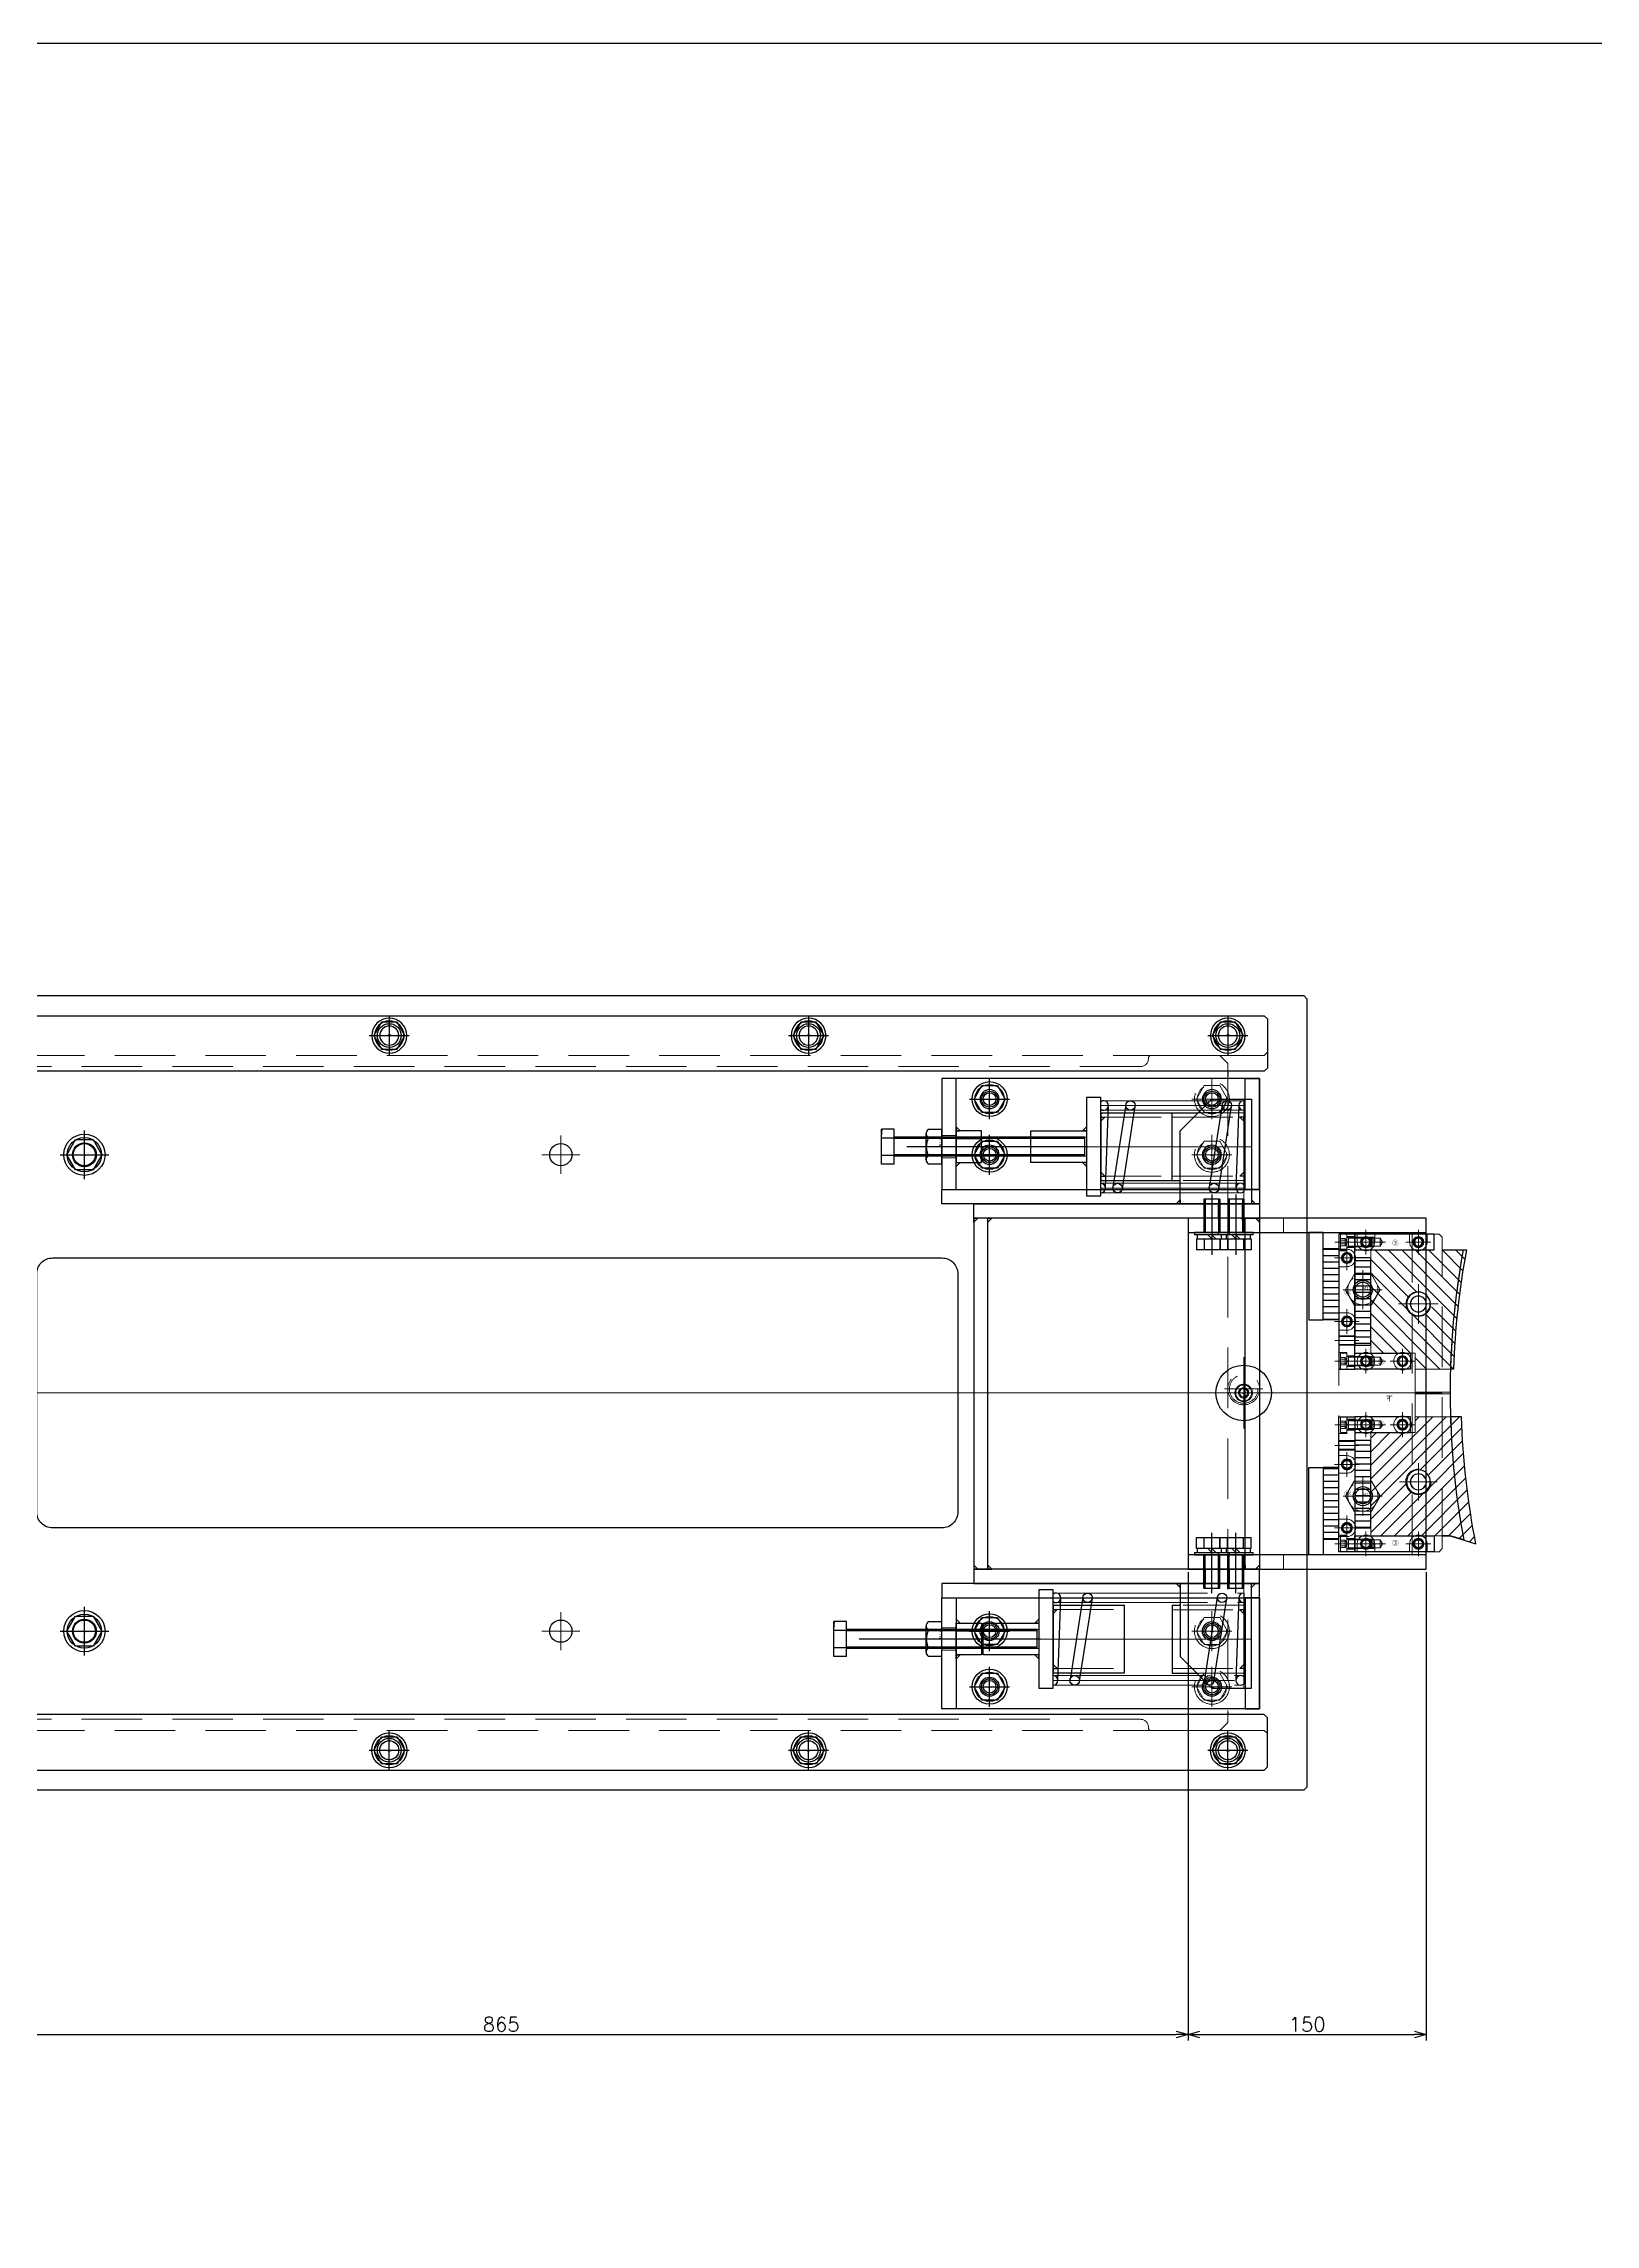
# Model space of a CAD drawing. Header units: millimetres. Extents: x -16130 to 36813, y -8099 to 27484.
# Drawn here: x 14260 to 15238, y 21663 to 23036 of the extents above; entities that cross this region are included whole.
import ezdxf

# ---------------------------------------------------------------- set-up
doc = ezdxf.new("R2010")
doc.units = ezdxf.units.MM
doc.header["$LTSCALE"] = 6
doc.header["$PDMODE"] = 99
doc.header["$PDSIZE"] = 1
for name, pattern in [('CENTER2', [28.575, 19.05, -3.175, 3.175, -3.175]), ('HIDDEN', [9.525, 6.35, -3.175]), ('PHANTOM2', [31.75, 15.875, -3.175, 3.175, -3.175, 3.175, -3.175])]:
    doc.linetypes.add(name, pattern=pattern)
for name, color, linetype, lineweight in [('04_HIDDEN', 2, 'HIDDEN', 13), ('05_CENTER', 4, 'CENTER2', 13), ('06_PHANTOM', 2, 'PHANTOM2', 13), ('08_DIM', 3, 'Continuous', 13)]:
    doc.layers.add(name, color=color, linetype=linetype, lineweight=lineweight)
doc.layers.add('10_DRAFT', color=8, linetype='Continuous', lineweight=0, plot=False)
doc.styles.add('KANJI0', font='txt.shx', dxfattribs={"width": 0.9, "height": 30, "bigfont": 'bigfont'})
doc.styles.add('KSS_TXT', font='txt.shx', dxfattribs={"bigfont": 'extfont2.shx'})
doc.styles.add('KSS_TXT_L', font='txt.shx', dxfattribs={"height": 3, "bigfont": 'extfont2.shx'})
doc.dimstyles.new('KSS_DIM', dxfattribs={"dimtxt": 3, "dimasz": 2.5, "dimexe": 1.25, "dimexo": 0.625, "dimtad": 1, "dimdsep": 46, "dimtxsty": 'KSS_TXT', "dimblk": 'OPEN30', "dimcen": 0, "dimazin": 2, "dimtfac": 0.75, "dimtmove": 0, "dimatfit": 3, "dimldrblk": 'OPEN30', "dimfxl": 1, "dimtolj": 1, "dimarcsym": 0})

# ---------------------------------------------------------------- blocks, each defined once
blk = doc.blocks.new('A$C603D4B0F_1_1')
at = {"color": 0}
for p, q in [((-176.4, -55), (-176.4, -39.7)), ((176.4, -55), (176.4, -39.7)), ((-133.7, -55), (-133.7, -50)), ((133.7, -55), (133.7, -50)), ((-133.7, -55), (-176.4, -55)), ((133.7, -55), (176.4, -55))]:
    blk.add_line(p, q, dxfattribs=at)
for points in [[(-119, -80), (-119, 0), (-110, 0), (-110, -80)], [(120, -85), (120, 0), (111, 0), (111, -85)], [(-110, -80), (-110, -180), (-119, -180), (-119, -80)], [(111, -85), (111, -180), (120, -180), (120, -85)]]:
    blk.add_lwpolyline(points, dxfattribs=at)
for points in [[(-110, 0), (111, 0), (111, -9), (-110, -9)], [(-119, -5), (-119, -50), (-165, -50), (-185, -30), (-185, -5)], [(120, -5), (120, -50), (166, -50), (186, -30), (186, -5)], [(-110, -180), (111, -180), (111, -171), (-110, -171)]]:
    blk.add_lwpolyline(points, close=True, dxfattribs=at)
at = {"color": 3}
for points in [[(-110, 0), (-110, -2.5), (-110, -2.5), (-107.5, 0)], [(111, 0), (111, -2.5), (111, -2.5), (108.5, 0)], [(-173.6, -10), (-173.6, -12.5), (-173.6, -12.5), (-171.1, -10)], [(-136.5, -10), (-136.5, -12.5), (-136.5, -12.5), (-139, -10)], [(-119, -5), (-119, -2.5), (-119, -2.5), (-121.5, -5)], [(-110, -9), (-110, -11.5), (-110, -11.5), (-107.5, -9)], [(111, -9), (111, -11.5), (111, -11.5), (108.5, -9)], [(120, -5), (120, -2.5), (120, -2.5), (122.5, -5)], [(136.5, -10), (136.5, -12.5), (136.5, -12.5), (139, -10)], [(173.6, -10), (173.6, -12.5), (173.6, -12.5), (171.1, -10)], [(-119, -50), (-119, -52.5), (-119, -52.5), (-121.5, -50)], [(120, -50), (120, -52.5), (120, -52.5), (122.5, -50)], [(-110, -171), (-110, -168.5), (-110, -168.5), (-107.5, -171)], [(-110, -180), (-110, -177.5), (-110, -177.5), (-107.5, -180)], [(111, -171), (111, -168.5), (111, -168.5), (108.5, -171)], [(111, -180), (111, -177.5), (111, -177.5), (108.5, -180)]]:
    blk.add_lwpolyline(points, close=True, dxfattribs=at)
at = {"layer": '04_HIDDEN'}
for p, q in [((-119, -10), (-185, -10)), ((-176.4, -39.7), (-176.4, -10)), ((-173.6, -55), (-173.6, -10)), ((-136.5, -55), (-136.5, -10)), ((-133.7, -10), (-133.7, -50)), ((-119, -10), (-110, -10)), ((-119, -11), (-110, -11)), ((120, -10), (111, -10)), ((120, -11), (111, -11)), ((120, -10), (186, -10)), ((133.7, -10), (133.7, -50)), ((136.5, -55), (136.5, -10)), ((173.6, -55), (173.6, -10)), ((176.4, -39.7), (176.4, -10)), ((-119, -19), (-110, -19)), ((-119, -20), (-110, -20)), ((-119, -25), (-110, -25)), ((-119, -26), (-110, -26)), ((120, -19), (111, -19)), ((120, -20), (111, -20)), ((120, -25), (111, -25)), ((120, -26), (111, -26)), ((-119, -34), (-110, -34)), ((-119, -35), (-110, -35)), ((120, -34), (111, -34)), ((120, -35), (111, -35))]:
    blk.add_line(p, q, dxfattribs=at)
at = {"layer": '05_CENTER'}
for p, q in [((0, -188.1), (0, 7.1)), ((-155, -60), (-155, -5)), ((155, -60), (155, -5)), ((-105, -15), (-124, -15)), ((106, -15), (125, -15)), ((-105, -30), (-124, -30)), ((106, -30), (125, -30))]:
    blk.add_line(p, q, dxfattribs=at)
blk = doc.blocks.new('M12Tz_1_1_1')
at = {"color": 0}
for radius in [6, 4.75]:
    blk.add_circle((0, 0), radius, dxfattribs=at)
at = {"layer": '05_CENTER'}
for p, q in [((10.3, 0), (-10.3, 0)), ((0, -10.3), (0, 10.3))]:
    blk.add_line(p, q, dxfattribs=at)
blk = doc.blocks.new('A$C03086C02_1_1')
at = {"color": 0}
for p, q in [((-15, 212), (-15, 9)), ((135, 9), (135, 212))]:
    blk.add_line(p, q, dxfattribs=at)
for points in [[(135, 212), (135, 221), (-15, 221), (-15, 212)], [(70, 157), (70, 212), (61, 212), (61, 157)], [(70, 64), (70, 9), (61, 9), (61, 64)], [(135, 0), (135, 9), (-15, 9), (-15, 0)]]:
    blk.add_lwpolyline(points, close=True, dxfattribs=at)
at = {"layer": '04_HIDDEN'}
for p, q in [((45, 221), (45, 212)), ((126, 9), (126, 212)), ((45, 9), (45, 0))]:
    blk.add_line(p, q, dxfattribs=at)
at = {"layer": '05_CENTER'}
for p, q in [((0, 207), (0, 226)), ((10, 207), (10, 226)), ((15, 207), (15, 226)), ((142.1, 111), (-20, 111)), ((0, 15), (0, -4)), ((10, 15), (10, -4)), ((15, 15), (15, -4))]:
    blk.add_line(p, q, dxfattribs=at)
for p in [(95, 176), (95, 46)]:
    blk.add_blockref('M12Tz_1_1_1', p)
blk = doc.blocks.new('A$C7AFA21F4_1_1_1_1')
at = {"color": 0, "linetype": 'CENTER2'}
blk.add_line((0, -24), (0, 14), dxfattribs=at)
at = {"color": 0}
for p, q in [((-11, 1.5), (11, 1.5)), ((-11, 1.5), (-11, 0)), ((-11, 0), (11, 0)), ((-9.8, 11), (9.8, 11)), ((-9.8, 4), (-9.8, 11)), ((9.8, 4), (-9.8, 4)), ((-9.2, 4), (-9.2, 1.5)), ((-4.9, 4), (-4.9, 11)), ((0, 1.5), (-2.5, 4)), ((0, 4), (2.5, 1.5)), ((4.9, 4), (4.9, 11)), ((9.2, 1.5), (9.2, 4)), ((9.8, 4), (9.8, 11)), ((11, 0), (11, 1.5))]:
    blk.add_line(p, q, dxfattribs=at)
at = {"color": 0, "linetype": 'HIDDEN'}
for p, q in [((-5, -21), (-5, 0)), ((-4.2, -21), (-4.2, 0)), ((4.2, -21), (4.2, 0)), ((5, -21), (5, 0)), ((-5, -21), (5, -21))]:
    blk.add_line(p, q, dxfattribs=at)
at = {"layer": '10_DRAFT', "style": 'KSS_TXT_L'}
blk.add_text('BT-M10x25L,SW,PW', height=0.3, dxfattribs=at).set_placement((5.1, 10.7))
blk = doc.blocks.new('M12Nua_2_1')
at = {"color": 0, "linetype": 'CENTER2'}
for p, q in [((12.3, 0), (-12.3, 0)), ((0, -12.3), (0, 12.3))]:
    blk.add_line(p, q, dxfattribs=at)
at = {"color": 0}
for p, q in [((-5.5, 9.5), (-10.9, 0)), ((-10.9, 0), (-5.5, -9.5)), ((5.5, 9.5), (-5.5, 9.5)), ((11, 0), (5.5, 9.5)), ((5.5, -9.5), (11, 0)), ((-5.5, -9.5), (5.5, -9.5))]:
    blk.add_line(p, q, dxfattribs=at)
for radius in [9.48, 6, 4.75]:
    blk.add_circle((0, 0), radius, dxfattribs=at)
at = {"layer": '10_DRAFT', "style": 'KANJI0', "width": 0.82}
blk.add_text('Ｍ１２', height=1.5, dxfattribs=at).set_placement((0.3, 0.1))
blk = doc.blocks.new('A$C3AD256EE_1_1')
at = {"color": 0}
for p, q in [((45, 21.4), (45, -21.3)), ((45, 21.4), (90, 21.4)), ((90, -21.3), (90, 21.4)), ((45, -21.3), (90, -21.3))]:
    blk.add_line(p, q, dxfattribs=at)
for points in [[(36, -31), (45, -31), (45, 31), (36, 31)], [(36, 10), (36, -10), (1, -10), (1, 10)]]:
    blk.add_lwpolyline(points, close=True, dxfattribs=at)
at = {"color": 3}
for points in [[(45, 18.6), (47.5, 18.6), (47.5, 18.6), (45, 16.1)], [(36, 10), (33.5, 10), (33.5, 10), (36, 12.5)], [(36, -10), (33.5, -10), (33.5, -10), (36, -12.5)], [(45, -18.5), (47.5, -18.5), (47.5, -18.5), (45, -16)]]:
    blk.add_lwpolyline(points, close=True, dxfattribs=at)
at = {"layer": '04_HIDDEN'}
for p, q in [((45, 18.6), (90, 18.6)), ((36, 6), (1, 6)), ((36, -6), (1, -6)), ((45, -18.5), (90, -18.5))]:
    blk.add_line(p, q, dxfattribs=at)
at = {"layer": '05_CENTER'}
blk.add_line((-2.9, 0), (95, 0), dxfattribs=at)
blk = doc.blocks.new('A$C6BE71405_1_1')
at = {"color": 0}
for p, q in [((-11, 8), (11, 8)), ((-11, 0), (-11, 8)), ((-11, 0), (11, 0)), ((-6, -120), (-6, 0)), ((-5.5, 0), (-5.5, 8)), ((-5.1, -120), (-5.1, 0)), ((5.1, -120), (5.1, 0)), ((5.5, 0), (5.5, 8)), ((6, -120), (6, 0)), ((11, 0), (11, 8))]:
    blk.add_line(p, q, dxfattribs=at)
at = {"color": 0, "linetype": 'CENTER2'}
blk.add_line((0, -122.1), (0, 10.1), dxfattribs=at)
at = {"color": 0, "linetype": 'HIDDEN'}
blk.add_line((-6, -120), (6, -120), dxfattribs=at)
at = {"layer": '10_DRAFT', "style": 'KSS_TXT_L'}
blk.add_text('BT-M12x120L', height=0.3, dxfattribs=at).set_placement((7.9, 7.7))
blk = doc.blocks.new('M12Nu_2_1')
at = {"color": 0}
for p, q in [((-10.9, 0), (-10.9, 8.5)), ((-10.9, 0), (11, 0)), ((-8.2, 10), (8.2, 10)), ((-5.5, 0), (-5.5, 8.5)), ((5.5, 0), (5.5, 8.5)), ((11, 8.5), (11, 0))]:
    blk.add_line(p, q, dxfattribs=at)
at = {"color": 0, "linetype": 'CENTER2'}
blk.add_line((0, 0), (0, 10), dxfattribs=at)
at = {"color": 0}
for centre, radius, start, end in [((-8.2, 6.7), 3.29, 33.626, 146.374), ((0, -1), 10.9, 60, 120), ((8.2, 6.7), 3.29, 33.626, 146.374)]:
    blk.add_arc(centre, radius, start, end, dxfattribs=at)
at = {"layer": '10_DRAFT', "style": 'KANJI0', "width": 0.82}
blk.add_text('Ｍ１２', height=1.5, dxfattribs=at).set_placement((0.3, 0.1))
blk = doc.blocks.new('A$C36720CFF_1_1')
at = {"color": 0}
for points in [[(-30, 57), (170, 57), (170, 66), (-30, 66)], [(-21, -13), (-30, -13), (-30, 57), (-21, 57)], [(-30, 57), (170, 57), (170, -13), (-30, -13)], [(161, -13), (170, -13), (170, 57), (161, 57)], [(-5, 40), (-5, 20), (-21, 20), (-21, 40)]]:
    blk.add_lwpolyline(points, close=True, dxfattribs=at)
at = {"color": 3}
for points in [[(-21, 40), (-18.5, 40), (-18.5, 40), (-21, 42.5)], [(-21, 20), (-18.5, 20), (-18.5, 20), (-21, 17.5)]]:
    blk.add_lwpolyline(points, close=True, dxfattribs=at)
at = {"color": 0}
for centre in [(0, 35), (140, 35), (0, 0), (140, 0)]:
    blk.add_circle(centre, 6, dxfattribs=at)
at = {"layer": '04_HIDDEN'}
for p, q in [((-30, 37), (-21, 37)), ((-21, 36), (-5, 36)), ((-21, 35), (-5, 35)), ((-30, 23), (-21, 23)), ((-21, 25), (-5, 25)), ((-21, 24), (-5, 24))]:
    blk.add_line(p, q, dxfattribs=at)
at = {"layer": '05_CENTER'}
for p, q in [((0, 25.7), (0, 44.3)), ((140, 25.7), (140, 44.3)), ((-34.3, 30), (0, 30)), ((9.3, 35), (-9.3, 35)), ((149.3, 35), (130.7, 35)), ((9.3, 0), (-9.3, 0)), ((0, -9.3), (0, 9.3)), ((149.3, 0), (130.7, 0)), ((140, -9.3), (140, 9.3))]:
    blk.add_line(p, q, dxfattribs=at)
blk = doc.blocks.new('A$C6074429C_1_1')
at = {"color": 0}
for points in [[(-30, 57), (170, 57), (170, 66), (-30, 66)], [(-21, -13), (-30, -13), (-30, 57), (-21, 57)], [(-30, 57), (170, 57), (170, -13), (-30, -13)], [(161, -13), (170, -13), (170, 57), (161, 57)], [(-5, 41), (-5, 21), (-21, 21), (-21, 41)]]:
    blk.add_lwpolyline(points, close=True, dxfattribs=at)
at = {"color": 3}
for points in [[(-21, 41), (-18.5, 41), (-18.5, 41), (-21, 43.5)], [(-21, 21), (-18.5, 21), (-18.5, 21), (-21, 18.5)]]:
    blk.add_lwpolyline(points, close=True, dxfattribs=at)
at = {"color": 0}
for centre in [(0, 36), (140, 36), (0, 1), (140, 1)]:
    blk.add_circle(centre, 6, dxfattribs=at)
at = {"layer": '04_HIDDEN'}
for p, q in [((-30, 38), (-21, 38)), ((-21, 37), (-5, 37)), ((-21, 36), (-5, 36)), ((-30, 24), (-21, 24)), ((-21, 26), (-5, 26)), ((-21, 25), (-5, 25))]:
    blk.add_line(p, q, dxfattribs=at)
at = {"layer": '05_CENTER'}
for p, q in [((0, 26.7), (0, 45.3)), ((140, 26.7), (140, 45.3)), ((-34.3, 31), (0, 31)), ((9.3, 36), (-9.3, 36)), ((149.3, 36), (130.7, 36)), ((9.3, 1), (-9.3, 1)), ((0, -8.3), (0, 10.3)), ((149.3, 1), (130.7, 1)), ((140, -8.3), (140, 10.3))]:
    blk.add_line(p, q, dxfattribs=at)
blk = doc.blocks.new('A$C491655AE_1_1_1_1')
at = {"color": 0, "linetype": 'CENTER2'}
for p, q in [((-12.6, 0), (12.6, 0)), ((0, -12.6), (0, 12.6))]:
    blk.add_line(p, q, dxfattribs=at)
at = {"color": 0}
for p, q in [((-9.8, 0), (-4.9, 8.5)), ((-4.9, -8.5), (-9.8, 0)), ((-4.9, 8.5), (4.9, 8.5)), ((4.9, 8.5), (9.8, 0)), ((9.8, 0), (4.9, -8.5)), ((4.9, -8.5), (-4.9, -8.5))]:
    blk.add_line(p, q, dxfattribs=at)
for radius in [11, 9.25]:
    blk.add_circle((0, 0), radius, dxfattribs=at)
at = {"layer": '10_DRAFT', "style": 'KSS_TXT_L'}
blk.add_text('BT-M10', height=0.3, dxfattribs=at).set_placement((-0.7, -0.5))
blk = doc.blocks.new('A$C00BE3D68_1_1')
h = blk.add_hatch()
h.set_pattern_fill('_USER', color=3, scale=4, angle=90, pattern_type=0)
h.set_pattern_definition([(90, (-21635.0555, -19974.697), (-4, 2e-16), [])])
h.paths.add_polyline_path([(0, 10), (0, 0), (45, 0), (45, 10)])
at = {"color": 3}
blk.add_lwpolyline([(0, 0), (45, 0), (45, 10), (0, 10)], close=True, dxfattribs=at)
blk = doc.blocks.new('A$C12531FC4_1_1')
at = {"color": 0}
for p, q in [((-120, -29), (-120, 28.3)), ((0, 29), (0, -28.3)), ((-117, -26.1), (-115.1, 25.9)), ((-101.3, 26.5), (-109.3, -25.5)), ((-103.4, -26.5), (-95.3, 25.5)), ((-16.6, 26.5), (-24.7, -25.5)), ((-18.7, -26.5), (-10.7, 25.5)), ((-3, 26.1), (-4.9, -25.9))]:
    blk.add_line(p, q, dxfattribs=at)
for centre in [(-98.3, 26), (-13.6, 26), (-106.4, -26), (-21.7, -26)]:
    blk.add_circle(centre, 3, dxfattribs=at)
for centre, start, end in [((-118.1, 26), 231.3435, 128.6567), ((0, 26), 90, 270), ((-120, -26), 270, 90), ((-1.9, -26), 51.3435, 308.6567)]:
    blk.add_arc(centre, 3, start, end, dxfattribs=at)
at = {"layer": '05_CENTER', "color": 0}
for p, q in [((-120, 26), (0, 26)), ((-120, -26), (0, -26))]:
    blk.add_line(p, q, dxfattribs=at)
at = {"layer": '06_PHANTOM', "color": 0}
for p, q in [((-118.1, 29), (0, 29)), ((-118.1, 23), (0, 23)), ((-120, -23), (-1.9, -23)), ((-120, -29), (-1.9, -29))]:
    blk.add_line(p, q, dxfattribs=at)
at = {"layer": '10_DRAFT'}
blk.add_line((-120, 0), (0, 0), dxfattribs=at)
blk = doc.blocks.new('A$C006958E3_1_1')
at = {"color": 0}
for p, q in [((-90, -29), (-90, 28.3)), ((0, 29), (0, -28.3)), ((-87, -26.1), (-85.1, 25.9)), ((-74.3, 26.5), (-82.3, -25.5)), ((-76.4, -26.5), (-68.3, 25.5)), ((-13.6, 26.5), (-21.7, -25.5)), ((-15.7, -26.5), (-7.7, 25.5)), ((-3, 26.1), (-4.9, -25.9))]:
    blk.add_line(p, q, dxfattribs=at)
for centre in [(-71.3, 26), (-10.6, 26), (-79.4, -26), (-18.7, -26)]:
    blk.add_circle(centre, 3, dxfattribs=at)
for centre, start, end in [((-88.1, 26), 231.3435, 128.6567), ((0, 26), 90, 270), ((-90, -26), 270, 90), ((-1.9, -26), 51.3435, 308.6567)]:
    blk.add_arc(centre, 3, start, end, dxfattribs=at)
at = {"layer": '05_CENTER', "color": 0}
for p, q in [((-90, 26), (0, 26)), ((-90, -26), (0, -26))]:
    blk.add_line(p, q, dxfattribs=at)
at = {"layer": '06_PHANTOM', "color": 0}
for p, q in [((-88.1, 29), (0, 29)), ((-88.1, 23), (0, 23)), ((-90, -23), (-1.9, -23)), ((-90, -29), (-1.9, -29))]:
    blk.add_line(p, q, dxfattribs=at)
at = {"layer": '10_DRAFT'}
blk.add_line((-90, 0), (0, 0), dxfattribs=at)
blk = doc.blocks.new('A$C242D6062_1_1')
at = {"xscale": -1}
for name, p, rotation in [('A$C36720CFF_1_1', (-125, 185), 180), ('A$C00BE3D68_1_1', (85, 46), 270)]:
    blk.add_blockref(name, p, dxfattribs=dict(at, rotation=rotation))
for name, p in [('A$C491655AE_1_1_1_1', (-125, 185)), ('A$C3AD256EE_1_1', (-100, 155)), ('A$C491655AE_1_1_1_1', (-125, 150)), ('A$C03086C02_1_1', (15, -111)), ('A$C7AFA21F4_1_1_1_1', (15, -102)), ('A$C7AFA21F4_1_1_1_1', (30, -102)), ('A$C6074429C_1_1', (-125, -186)), ('A$C3AD256EE_1_1', (-130, -155)), ('A$C491655AE_1_1_1_1', (-125, -150)), ('A$C491655AE_1_1_1_1', (-125, -185))]:
    blk.add_blockref(name, p)
for name, p, rotation in [('A$C603D4B0F_1_1', (45, 0), 270), ('A$C6BE71405_1_1', (-185, 155), 90), ('M12Nu_2_1', (-155, 155), 90), ('A$C7AFA21F4_1_1_1_1', (15, 101), 180), ('A$C7AFA21F4_1_1_1_1', (30, 101), 180), ('A$C00BE3D68_1_1', (85, -47), 270), ('A$C6BE71405_1_1', (-215, -155), 90), ('M12Nu_2_1', (-155, -155), 90)]:
    blk.add_blockref(name, p, dxfattribs=dict(rotation=rotation))
at = {"color": 4}
for name, p in [('A$C006958E3_1_1', (35, 155)), ('A$C12531FC4_1_1', (35, -155))]:
    blk.add_blockref(name, p, dxfattribs=at)
at = {"layer": '04_HIDDEN'}
for name, p in [('A$C491655AE_1_1_1_1', (15, 185)), ('A$C491655AE_1_1_1_1', (15, 150)), ('M12Nua_2_1', (110, 65)), ('M12Nua_2_1', (110, -65)), ('A$C491655AE_1_1_1_1', (15, -150)), ('A$C491655AE_1_1_1_1', (15, -185))]:
    blk.add_blockref(name, p, dxfattribs=at)
blk = doc.blocks.new('M10Tz_1_1_1')
at = {"color": 0}
for radius in [5, 4]:
    blk.add_circle((0, 0), radius, dxfattribs=at)
at = {"layer": '05_CENTER'}
for p, q in [((8.3, 0), (-8.3, 0)), ((0, -8.3), (0, 8.3))]:
    blk.add_line(p, q, dxfattribs=at)
blk = doc.blocks.new('A$C275A7328_1_1_1')
at = {"color": 0}
for points in [[(-9, 357.5), (-9, 354.5)], [(-9, -46), (-9, -47.5)]]:
    blk.add_lwpolyline(points, dxfattribs=at)
blk.add_lwpolyline([(-749, 240), (-189, 240, -0.414214), (-179, 230), (-179, 80, -0.414214), (-189, 70), (-749, 70, -0.414214), (-759, 80), (-759, 230, -0.414214)], format="xyb", close=True, dxfattribs=at)
for centre in [(-729, 305), (-429, 305), (-729, 5), (-429, 5)]:
    blk.add_circle(centre, 7, dxfattribs=at)
at = {"layer": '04_HIDDEN', "color": 0}
for p, q in [((-64, 360.5), (-974, 360.5)), ((-58, 367.5), (-59, 366.5)), ((-59, 366.5), (-59, 365.5)), ((-14, 367.5), (-9, 362.5)), ((-9, 362.5), (-9, 357.5)), ((-64, -50.5), (-974, -50.5)), ((-9, -52.5), (-14, -57.5)), ((-9, -47.5), (-9, -52.5)), ((-59, -56.5), (-59, -55.5)), ((-58, -57.5), (-59, -56.5))]:
    blk.add_line(p, q, dxfattribs=at)
at = {"layer": '04_HIDDEN'}
blk.add_lwpolyline([(-9, 355), (-9, -46)], dxfattribs=at)
at = {"layer": '04_HIDDEN', "color": 0}
for centre, start, end in [((-64, 365.5), 270, 0), ((-64, -55.5), 0, 90)]:
    blk.add_arc(centre, 5, start, end, dxfattribs=at)
at = {"layer": '05_CENTER'}
for p, q in [((-729, 293), (-729, 317)), ((-429, 293), (-429, 317)), ((-717, 305), (-741, 305)), ((-417, 305), (-441, 305)), ((-1044.7, 155), (5.7, 155)), ((-729, 17), (-729, -7)), ((-429, 17), (-429, -7)), ((-717, 5), (-741, 5)), ((-417, 5), (-441, 5))]:
    blk.add_line(p, q, dxfattribs=at)
at = {"layer": '10_DRAFT'}
for p, q in [((-58, 367.5), (-14, 367.5)), ((-58, -57.5), (-14, -57.5))]:
    blk.add_line(p, q, dxfattribs=at)
for p in [(-159, 340), (-19, 340), (-159, 305), (-19, 305), (-159, 5), (-19, 5), (-159, -30), (-19, -30)]:
    blk.add_blockref('M10Tz_1_1_1', p)
blk = doc.blocks.new('A$C285C78E6_1_1_1_1')
at = {"color": 0, "linetype": 'CENTER2'}
for p, q in [((0, -15.3), (0, 15.3)), ((-15.3, 0), (15.3, 0))]:
    blk.add_line(p, q, dxfattribs=at)
at = {"color": 0}
for p, q in [((-11, 0), (-5.5, 9.5)), ((-5.5, -9.5), (-11, 0)), ((-5.5, 9.5), (5.5, 9.5)), ((5.5, 9.5), (11, 0)), ((11, 0), (5.5, -9.5)), ((5.5, -9.5), (-5.5, -9.5))]:
    blk.add_line(p, q, dxfattribs=at)
for radius in [13, 10.8]:
    blk.add_circle((0, 0), radius, dxfattribs=at)
at = {"layer": '10_DRAFT', "style": 'KSS_TXT_L'}
blk.add_text('BT-M12', height=0.3, dxfattribs=at).set_placement((-0.7, -0.5))
blk = doc.blocks.new('_Open30')
at = {"color": 0, "linetype": 'ByBlock', "lineweight": -2}
for p, q in [((-1, 0.27), (0, 0)), ((0, 0), (-1, -0.27)), ((0, 0), (-1, 0))]:
    blk.add_line(p, q, dxfattribs=at)
blk = doc.blocks.new('*D2077')
at = {"layer": '08_DIM', "color": 0, "lineweight": -2, "transparency": 16777216}
for p, q in [((14981.1, 22073.8), (14981.1, 21779)), ((15131.1, 22073.8), (15131.1, 21779)), ((14988.6, 21782.7), (15123.6, 21782.7))]:
    blk.add_line(p, q, dxfattribs=at)
at = {"layer": 'Defpoints', "color": 0, "transparency": 16777216}
for p in [(14981.1, 22075.7), (15131.1, 22075.7), (15131.1, 21782.7)]:
    blk.add_point(p, dxfattribs=at)
at = {"layer": '08_DIM', "color": 0, "lineweight": -2, "transparency": 16777216, "xscale": 7.5, "yscale": 7.5, "zscale": 7.5, "rotation": 180}
blk.add_blockref('_Open30', (14981.1, 21782.7), dxfattribs=at)
at = {"layer": '08_DIM', "color": 0, "lineweight": -2, "transparency": 16777216, "xscale": 7.5, "yscale": 7.5, "zscale": 7.5}
blk.add_blockref('_Open30', (15131.1, 21782.7), dxfattribs=at)
at = {"layer": '08_DIM', "color": 0, "transparency": 16777216, "insert": (15056.1, 21789.1), "char_height": 9, "attachment_point": 5, "style": 'KSS_TXT'}
blk.add_mtext('\\A1;150', dxfattribs=at)
blk = doc.blocks.new('*D2153')
at = {"layer": '08_DIM', "color": 0, "lineweight": -2, "transparency": 16777216}
for p, q in [((14981.1, 22073.8), (14981.1, 21779)), ((14116.1, 22050.8), (14116.1, 21779)), ((14123.6, 21782.7), (14973.6, 21782.7))]:
    blk.add_line(p, q, dxfattribs=at)
at = {"layer": 'Defpoints', "color": 0, "transparency": 16777216}
for p in [(14981.1, 22075.7), (14116.1, 22052.7), (14981.1, 21782.7)]:
    blk.add_point(p, dxfattribs=at)
at = {"layer": '08_DIM', "color": 0, "lineweight": -2, "transparency": 16777216, "xscale": 7.5, "yscale": 7.5, "zscale": 7.5, "rotation": 180}
blk.add_blockref('_Open30', (14116.1, 21782.7), dxfattribs=at)
at = {"layer": '08_DIM', "color": 0, "lineweight": -2, "transparency": 16777216, "xscale": 7.5, "yscale": 7.5, "zscale": 7.5}
blk.add_blockref('_Open30', (14981.1, 21782.7), dxfattribs=at)
at = {"layer": '08_DIM', "color": 0, "transparency": 16777216, "insert": (14548.6, 21789.1), "char_height": 9, "attachment_point": 5, "style": 'KSS_TXT'}
blk.add_mtext('\\A1;865', dxfattribs=at)
blk = doc.blocks.new('A$C13BE1A45_1_1')
at = {"color": 0}
blk.add_lwpolyline([(42, -25), (1498, -25), (1500, -23), (1500, 473), (1498, 475), (42, 475), (40, 473), (40, -23)], close=True, dxfattribs=at)
for centre, radius in [((922, 450), 7.5), ((1186, 450), 7.5), ((1450, 450), 7.5), ((730, 375), 7.5), ((1460, 225), 17.5), ((730, 75), 7.5), ((922, 0), 7.5), ((1186, 0), 7.5), ((1450, 0), 7.5)]:
    blk.add_circle(centre, radius, dxfattribs=at)
at = {"layer": '05_CENTER'}
for p, q in [((922, 438), (922, 462)), ((1186, 438), (1186, 462)), ((1450, 438), (1450, 462)), ((934, 450), (910, 450)), ((1198, 450), (1174, 450)), ((1462, 450), (1438, 450)), ((730, 363), (730, 387)), ((742, 375), (718, 375)), ((1460, 202.5), (1460, 247.5)), ((1437.5, 225), (1482.5, 225)), ((730, 87), (730, 63)), ((742, 75), (718, 75)), ((922, 12), (922, -12)), ((1186, 12), (1186, -12)), ((1450, 12), (1450, -12)), ((934, 0), (910, 0)), ((1198, 0), (1174, 0)), ((1462, 0), (1438, 0))]:
    blk.add_line(p, q, dxfattribs=at)
at = {"layer": '10_DRAFT'}
blk.add_line((40, 225), (1500, 225), dxfattribs=at)
blk = doc.blocks.new('A$C7EFF71DC_1_1_1')
at = {"color": 0}
blk.add_lwpolyline([(-23, -12.5), (1343, -12.5), (1345, -10.5), (1345, 10.5), (1343, 12.5), (-23, 12.5), (-25, 10.5), (-25, -10.5)], close=True, dxfattribs=at)
for centre in [(0, 0), (264, 0), (528, 0), (792, 0), (1056, 0), (1320, 0)]:
    blk.add_circle(centre, 6, dxfattribs=at)
at = {"layer": '05_CENTER'}
for p, q in [((9.3, 0), (-9.3, 0)), ((0, -9.3), (0, 9.3)), ((273.3, 0), (254.7, 0)), ((264, -9.3), (264, 9.3)), ((537.3, 0), (518.7, 0)), ((528, -9.3), (528, 9.3)), ((801.3, 0), (782.7, 0)), ((792, -9.3), (792, 9.3)), ((1065.3, 0), (1046.7, 0)), ((1056, -9.3), (1056, 9.3)), ((1310.7, 0), (1329.3, 0)), ((1320, -9.3), (1320, 9.3))]:
    blk.add_line(p, q, dxfattribs=at)
blk = doc.blocks.new('A$C55004500_1_1')
at = {"color": 0}
blk.add_lwpolyline([(-23, -12.5), (1343, -12.5), (1345, -10.5), (1345, 20.5), (1343, 22.5), (-23, 22.5), (-25, 20.5), (-25, -10.5)], close=True, dxfattribs=at)
for centre in [(0, 0), (264, 0), (528, 0), (792, 0), (1056, 0), (1320, 0)]:
    blk.add_circle(centre, 6, dxfattribs=at)
at = {"layer": '05_CENTER'}
for p, q in [((9.3, 0), (-9.3, 0)), ((0, -9.3), (0, 9.3)), ((273.3, 0), (254.7, 0)), ((264, -9.3), (264, 9.3)), ((537.3, 0), (518.7, 0)), ((528, -9.3), (528, 9.3)), ((801.3, 0), (782.7, 0)), ((792, -9.3), (792, 9.3)), ((1065.3, 0), (1046.7, 0)), ((1056, -9.3), (1056, 9.3)), ((1310.7, 0), (1329.3, 0)), ((1320, -9.3), (1320, 9.3))]:
    blk.add_line(p, q, dxfattribs=at)
blk = doc.blocks.new('JPEA20a_1_1')
at = {"color": 0}
for centre, radius in [((0, 0), 10), ((0, 0), 9), ((0, -2.5), 5.5), ((0, -2.5), 3.25)]:
    blk.add_circle(centre, radius, dxfattribs=at)
at = {"layer": '05_CENTER', "color": 0}
for p, q in [((0, 12), (0, -12)), ((-12, 0), (12, 0)), ((-6, -2.5), (6.3, -2.5))]:
    blk.add_line(p, q, dxfattribs=at)
blk = doc.blocks.new('A$C3DF41CBA_1_1')
at = {"color": 0, "linetype": 'CENTER2'}
for p, q in [((6.3, 0), (-6.3, 0)), ((0, -6.3), (0, 6.3))]:
    blk.add_line(p, q, dxfattribs=at)
at = {"color": 0}
for p, q in [((-2.9, 0), (-1.4, 2.5)), ((-1.4, -2.5), (-2.9, 0)), ((-1.4, 2.5), (1.4, 2.5)), ((1.4, 2.5), (2.9, 0)), ((2.9, 0), (1.4, -2.5)), ((1.4, -2.5), (-1.4, -2.5))]:
    blk.add_line(p, q, dxfattribs=at)
blk.add_circle((0, 0), 5, dxfattribs=at)
at = {"layer": '10_DRAFT', "style": 'KSS_TXT_L'}
blk.add_text('CS-M6', height=0.3, dxfattribs=at).set_placement((-0.7, -0.5))
blk = doc.blocks.new('A$C1FDB05AD_1_1')
at = {"xscale": -1, "rotation": 180}
for name, p in [('A$C55004500_1_1', (-1440, 410)), ('A$C491655AE_1_1_1_1', (-648, 410)), ('A$C491655AE_1_1_1_1', (-384, 410)), ('A$C491655AE_1_1_1_1', (-120, 410))]:
    blk.add_blockref(name, p, dxfattribs=at)
for name, p in [('A$C55004500_1_1', (-1440, -40)), ('A$C491655AE_1_1_1_1', (-648, -40)), ('A$C491655AE_1_1_1_1', (-384, -40)), ('A$C491655AE_1_1_1_1', (-120, -40))]:
    blk.add_blockref(name, p)
at = {"layer": '04_HIDDEN', "xscale": -1, "rotation": 180}
blk.add_blockref('A$C7EFF71DC_1_1_1', (-1440, 410), dxfattribs=at)
at = {"layer": '04_HIDDEN', "color": 4}
blk.add_blockref('JPEA20a_1_1', (-110, 187.5), dxfattribs=at)
at = {"layer": '04_HIDDEN'}
for name, p in [('A$C3DF41CBA_1_1', (-110, 185)), ('A$C7EFF71DC_1_1_1', (-1440, -40))]:
    blk.add_blockref(name, p, dxfattribs=at)
blk = doc.blocks.new('A$C7DF95412_1_1')
at = {"color": 0}
blk.add_lwpolyline([(16, 146), (29.2, 146, 0.092024), (29.6, -36.5), (21, -34), (16, -34)], format="xyb", dxfattribs=at)
at = {"layer": '04_HIDDEN'}
for points in [[(-1, 31), (-1, 81), (-1, 81), (-29, 81), (-29, 146), (16, 146)], [(16, -34), (-29, -34), (-29, 31), (-1, 31)]]:
    blk.add_lwpolyline(points, dxfattribs=at)
for centre, radius in [((1, 112), 7.75), ((1, 0), 8)]:
    blk.add_circle(centre, radius, dxfattribs=at)
at = {"layer": '05_CENTER'}
for p, q in [((1, 99.5), (1, 124.5)), ((13.5, 112), (-11.5, 112)), ((12.8, 0), (-10.8, 0)), ((1, -11.8), (1, 11.8))]:
    blk.add_line(p, q, dxfattribs=at)
blk = doc.blocks.new('A$C37143960_1_1')
h = blk.add_hatch()
h.set_pattern_fill('_USER', color=3, scale=6, angle=45, pattern_type=0)
h.set_pattern_definition([(45, (-8147.3205, -26515.7115), (-4.2426407, 4.2426407), [])])
h.paths.add_polyline_path([(28.2, 41), (21.2, 41), (-1, 41), (-1, 31), (-29, 31), (-29, -34), (-24, -34), (30.6, 5.3, -0.018561)])
h.paths.add_polyline_path([(-7, 0, -1), (9, 0, -1)], flags=16)
h.paths.add_polyline_path([(30.6, 5.3), (-24, -34), (16, -34), (21, -34), (37.2, -39, -0.022725)])
at = {"color": 0}
blk.add_lwpolyline([(16, -34), (21, -34), (37.2, -39, -0.040893), (28.2, 41)], format="xyb", dxfattribs=at)
blk.add_lwpolyline([(28.2, 41), (21.2, 41)], dxfattribs=at)
at = {"layer": '04_HIDDEN'}
blk.add_lwpolyline([(21.2, 41), (-1, 41), (-1, 31), (-29, 31), (-29, -34), (16, -34)], dxfattribs=at)
blk.add_circle((1, 0), 8, dxfattribs=at)
at = {"layer": '05_CENTER'}
for p, q in [((12.8, 0), (-10.8, 0)), ((1, -11.8), (1, 11.8))]:
    blk.add_line(p, q, dxfattribs=at)
blk = doc.blocks.new('A$C10B16660_1_1')
h = blk.add_hatch()
h.set_pattern_fill('_USER', color=3, scale=6, angle=135, pattern_type=0)
h.set_pattern_definition([(135, (-8147.3205, -26627.7115), (-4.2426407, -4.2426407), [])])
h.paths.add_polyline_path([(31.2, 34), (16, 34), (-29, 34), (-29, -26.3), (0, -7.7, -0.375691), (-6.8, 0, -1), (8.8, 0), (11.9, 0), (27.5, 10.8, -0.01166)])
h.paths.add_polyline_path([(27.5, 10.8), (8.4, -2.3, -0.36737), (0, -7.7), (-29, -26.3), (-29, -31), (-1, -31), (-1, -41), (21.2, -41), (23.2, -41, -0.026078)])
at = {"color": 0}
blk.add_lwpolyline([(16, 34), (31.2, 34)], dxfattribs=at)
blk.add_lwpolyline([(31.2, 34, 0.037917), (23.2, -41), (21.2, -41)], format="xyb", dxfattribs=at)
at = {"layer": '04_HIDDEN'}
blk.add_lwpolyline([(21.2, -41), (-1, -41), (-1, -31), (-29, -31), (-29, 34), (16, 34)], dxfattribs=at)
blk.add_circle((1, 0), 7.75, dxfattribs=at)
at = {"layer": '05_CENTER'}
for p, q in [((13.5, 0), (-11.5, 0)), ((1, -12.5), (1, 12.5))]:
    blk.add_line(p, q, dxfattribs=at)
blk = doc.blocks.new('A$C52D442D9_1_1')
for name, p in [('A$C10B16660_1_1', (0, 112)), ('A$C37143960_1_1', (0, 0))]:
    blk.add_blockref(name, p)
blk = doc.blocks.new('A$C26060D46_1_1')
at = {"color": 0}
blk.add_lwpolyline([(-29, -31), (-29, 34), (29.2, 34, 0.045027), (21, -55.5), (-1, -55.5), (-1, -31)], format="xyb", close=True, dxfattribs=at)
blk.add_circle((1, 0), 7.75, dxfattribs=at)
at = {"layer": '05_CENTER'}
for p, q in [((13.5, 0), (-11.5, 0)), ((1, -12.5), (1, 12.5))]:
    blk.add_line(p, q, dxfattribs=at)
blk = doc.blocks.new('A$C34824575_1_1')
at = {"color": 0}
blk.add_lwpolyline([(-1, 55.5), (21, 55.5, 0.046301), (29.6, -36.5), (21, -34), (-29, -34), (-29, 31), (-1, 31)], format="xyb", close=True, dxfattribs=at)
blk.add_circle((1, 0), 8, dxfattribs=at)
at = {"layer": '05_CENTER'}
for p, q in [((12.8, 0), (-10.8, 0)), ((1, -11.8), (1, 11.8))]:
    blk.add_line(p, q, dxfattribs=at)
blk = doc.blocks.new('A$C653B0559_1_1')
for name, p in [('A$C26060D46_1_1', (0, 112)), ('A$C34824575_1_1', (0, 0))]:
    blk.add_blockref(name, p)
blk = doc.blocks.new('A$C246321F0_1_1_1')
h = blk.add_hatch()
h.set_pattern_fill('_USER', color=3, scale=4, pattern_type=0)
h.set_pattern_definition([(0, (19.958, -250.0903), (0, 4), [])])
h.paths.add_polyline_path([(10, -55), (0, -55), (0, 0), (10, 0)])
at = {"color": 3}
blk.add_lwpolyline([(10, 0), (0, 0), (0, -55), (10, -55)], close=True, dxfattribs=at)
blk = doc.blocks.new('A$C63EF3D9D_1_1')
for name, p, rotation in [('A$C52D442D9_1_1', (0, 0), 270), ('A$C7DF95412_1_1', (0, 0), 270), ('A$C246321F0_1_1_1', (-29, 29), 90.00000000000006), ('A$C246321F0_1_1_1', (86, 29), 90.00000000000006)]:
    blk.add_blockref(name, p, dxfattribs=dict(rotation=rotation))
at = {"layer": '04_HIDDEN', "rotation": 270}
blk.add_blockref('A$C653B0559_1_1', (0, 0), dxfattribs=at)
blk = doc.blocks.new('M6Za_1_1_1')
at = {"color": 0}
for radius in [5.5, 3.4]:
    blk.add_circle((0, 0), radius, dxfattribs=at)
at = {"layer": '05_CENTER'}
for p, q in [((7.8, 0), (-7.8, 0)), ((0, -7.8), (0, 7.8))]:
    blk.add_line(p, q, dxfattribs=at)
blk = doc.blocks.new('A$C32AE6695_1_1')
for p, q in [((-50.5, 182), (-50.5, 187)), ((-39.5, 182), (-39.5, 187)), ((-17.5, 182), (-17.5, 187)), ((-6.5, 182), (-6.5, 187)), ((0, 177.5), (5, 177.5)), ((0, 166.5), (5, 166.5)), ((0, 137.5), (5, 137.5)), ((0, 126.5), (5, 126.5)), ((0, 47.5), (5, 47.5)), ((0, 36.5), (5, 36.5)), ((0, 7.5), (5, 7.5)), ((-50.5, -8), (-50.5, -13)), ((-39.5, -8), (-39.5, -13)), ((-17.5, -8), (-17.5, -13)), ((-6.5, -8), (-6.5, -13)), ((0, -3.5), (5, -3.5))]:
    blk.add_line(p, q)
at = {"color": 0}
blk.add_lwpolyline([(5, -13), (-58, -13), (-60, -11), (-60, 185), (-58, 187), (5, 187)], close=True, dxfattribs=at)
for centre, radius in [((-45, 182), 3.4), ((-12, 182), 3.4), ((0, 172), 3.4), ((-45, 143), 5.1), ((0, 132), 3.4), ((0, 42), 3.4), ((-45, 31), 5.1), ((0, 2), 3.4), ((-45, -8), 3.4), ((-12, -8), 3.4)]:
    blk.add_circle(centre, radius, dxfattribs=at)
for centre, start, end in [((-45, 182), 180, 0), ((-12, 182), 180, 0), ((0, 172), 90, 270), ((0, 132), 90, 270), ((0, 42), 90, 270), ((0, 2), 90, 270), ((-45, -8), 0, 180), ((-12, -8), 0, 180)]:
    blk.add_arc(centre, 5.5, start, end, dxfattribs=at)
at = {"layer": '05_CENTER'}
for p, q in [((-52.8, 182), (-37.2, 182)), ((-45, 174.2), (-45, 189.8)), ((-19.8, 182), (-4.2, 182)), ((-12, 174.2), (-12, 189.8)), ((0, 179.8), (0, 164.2)), ((-7.8, 172), (7.8, 172)), ((-45, 152.3), (-45, 133.7)), ((-54.3, 143), (-35.7, 143)), ((0, 139.8), (0, 124.2)), ((-7.8, 132), (7.8, 132)), ((-7.8, 42), (7.8, 42)), ((0, 49.8), (0, 34.2)), ((-54.3, 31), (-35.7, 31)), ((-45, 40.3), (-45, 21.7)), ((-7.8, 2), (7.8, 2)), ((0, 9.8), (0, -5.8)), ((-52.8, -8), (-37.2, -8)), ((-45, -0.2), (-45, -15.8)), ((-19.8, -8), (-4.2, -8)), ((-12, -0.2), (-12, -15.8))]:
    blk.add_line(p, q, dxfattribs=at)
at = {"layer": '10_DRAFT'}
blk.add_line((5, 87), (-60, 87), dxfattribs=at)
at = {"xscale": -1}
for p in [(-35, 107), (-12, 107)]:
    blk.add_blockref('M6Za_1_1_1', p, dxfattribs=at)
at = {"rotation": 180}
for p in [(-35, 67), (-12, 67)]:
    blk.add_blockref('M6Za_1_1_1', p, dxfattribs=at)
at = {"layer": '10_DRAFT', "style": 'KSS_TXT'}
blk.add_text('下', height=3, dxfattribs=at).set_placement((-28.9, 81.7))
blk = doc.blocks.new('M6tz_1_1_1')
at = {"color": 0}
for radius in [3, 2.5]:
    blk.add_circle((0, 0), radius, dxfattribs=at)
at = {"layer": '05_CENTER'}
for p, q in [((5.7, 0), (-5.7, 0)), ((0, -5.7), (0, 5.7))]:
    blk.add_line(p, q, dxfattribs=at)
blk = doc.blocks.new('A$C30F740D0_1_1')
at = {"color": 0}
blk.add_lwpolyline([(13, -5), (-72, -5), (-72, 5), (13, 5)], close=True, dxfattribs=at)
at = {"layer": '04_HIDDEN'}
for p, q in [((-61.5, 0), (-72, 0)), ((-70.4, 5), (-70.4, 0)), ((-63.6, 5), (-63.6, 0)), ((-57, -5), (-57, 5)), ((-56.5, -5), (-56.5, 5)), ((-51.5, -5), (-51.5, 5)), ((-51, -5), (-51, 5)), ((2.5, 0), (13, 0)), ((4.6, 5), (4.6, 0)), ((11.4, 5), (11.4, 0)), ((-61.5, 0), (-61.5, -5)), ((2.5, 0), (2.5, -5))]:
    blk.add_line(p, q, dxfattribs=at)
at = {"layer": '05_CENTER'}
for p, q in [((-67, -7.5), (-67, 7.5)), ((-54, -7.5), (-54, 7.5)), ((8, -7.5), (8, 7.5))]:
    blk.add_line(p, q, dxfattribs=at)
for p in [(-42, 0), (-2, 0)]:
    blk.add_blockref('M6tz_1_1_1', p)
at = {"layer": '10_DRAFT', "style": 'KSS_TXT'}
blk.add_text('②', height=3, dxfattribs=at).set_placement((-25.9, -1.4))
blk = doc.blocks.new('A$C38AA5711_1_1')
at = {"color": 0}
blk.add_lwpolyline([(7, 5), (7, -5), (-43, -5), (-43, 5)], close=True, dxfattribs=at)
at = {"layer": '04_HIDDEN'}
for p, q in [((-43, 3), (-31, 3)), ((-43, 2.5), (-27, 2.5)), ((-31, 3), (-31, -3)), ((-27, 2.5), (-25.6, 0)), ((-27, 2.5), (-27, -2.5)), ((-43, -2.5), (-27, -2.5)), ((-43, -3), (-31, -3)), ((-25.6, 0), (-27, -2.5))]:
    blk.add_line(p, q, dxfattribs=at)
at = {"layer": '05_CENTER'}
blk.add_line((-45.2, 0), (-23.8, 0), dxfattribs=at)
for p in [(-36, 0), (-3, 0)]:
    blk.add_blockref('M6tz_1_1_1', p)
at = {"layer": '10_DRAFT', "style": 'KSS_TXT'}
blk.add_text('③', height=3, dxfattribs=at).set_placement((-19.6, -1.4))
blk = doc.blocks.new('A$C66604951_1_1')
at = {"color": 0}
blk.add_lwpolyline([(28, -5), (28, 5), (-7, 5), (-7, -5)], close=True, dxfattribs=at)
at = {"layer": '04_HIDDEN'}
for p, q in [((-7, 3), (5, 3)), ((-7, 2.5), (9, 2.5)), ((5, 3), (5, -3)), ((9, 2.5), (10.4, 0)), ((9, 2.5), (9, -2.5)), ((10.4, 0), (9, -2.5)), ((-7, -2.5), (9, -2.5)), ((-7, -3), (5, -3))]:
    blk.add_line(p, q, dxfattribs=at)
at = {"layer": '05_CENTER'}
blk.add_line((-9.2, 0), (12.2, 0), dxfattribs=at)
for p in [(0, 0), (23, 0)]:
    blk.add_blockref('M6tz_1_1_1', p)
at = {"layer": '10_DRAFT', "style": 'KSS_TXT'}
blk.add_text('①', height=3, dxfattribs=at).set_placement((7.5, -1.5))
blk = doc.blocks.new('A$C3D57307B_1_1_1')
at = {"color": 0}
for radius in [7.5, 5]:
    blk.add_circle((0, 0), radius, dxfattribs=at)
at = {"layer": '05_CENTER'}
for p, q in [((10, 0), (-10, 0)), ((0, -10), (0, 10))]:
    blk.add_line(p, q, dxfattribs=at)
blk = doc.blocks.new('CBS6-16b_1_1_1')
at = {"color": 0}
for p, q in [((-4, 5), (-4, -5)), ((0, 5), (-4, 5)), ((0, 5), (0, -5)), ((0, 3), (15.5, 3)), ((0.1, 3), (1, 2.5)), ((1, 3), (1, -3)), ((1, 2.5), (16, 2.5)), ((15.5, 3), (15.5, -3)), ((15.5, 3), (16, 2.5)), ((16, 2.5), (16, -2.5)), ((0, -5), (-4, -5)), ((0, -3), (15.5, -3)), ((0.1, -3), (1, -2.5)), ((1, -2.5), (16, -2.5)), ((15.5, -3), (16, -2.5))]:
    blk.add_line(p, q, dxfattribs=at)
at = {"layer": '04_HIDDEN', "color": 0}
for p, q in [((-1, 2.3), (-4, 2.3)), ((-4, 1.2), (-1, 1.2)), ((-1, 2.3), (0.3, 0)), ((-1, 2.3), (-1, -2.3)), ((-4, -1.2), (-1, -1.2)), ((-4, -2.3), (-1, -2.3)), ((0.3, 0), (-1, -2.3))]:
    blk.add_line(p, q, dxfattribs=at)
at = {"layer": '05_CENTER', "color": 0}
blk.add_line((-4.8, 0), (16.8, 0), dxfattribs=at)
blk = doc.blocks.new('A$C0F5C583A_1_1')
for name, p, rotation in [('A$C30F740D0_1_1', (-31, 44), 180), ('A$C38AA5711_1_1', (-39, -4), 270), ('A$C66604951_1_1', (36, 32), 270)]:
    blk.add_blockref(name, p, dxfattribs=dict(rotation=rotation))
at = {"xscale": -1}
for name, p, rotation in [('A$C30F740D0_1_1', (143, 44), 180), ('A$C66604951_1_1', (76, 32), 90), ('A$C38AA5711_1_1', (151, -4), 90), ('A$C3D57307B_1_1_1', (0, -1), 180), ('A$C3D57307B_1_1_1', (112, -1), 180)]:
    blk.add_blockref(name, p, dxfattribs=dict(at, rotation=rotation))
at = {"layer": '04_HIDDEN', "xscale": -1, "rotation": 270}
blk.add_blockref('A$C32AE6695_1_1', (-31, 44), dxfattribs=at)
at = {"layer": '04_HIDDEN', "color": 4, "rotation": 270}
for p in [(-39, 44), (36, 44), (76, 44), (151, 44)]:
    blk.add_blockref('CBS6-16b_1_1_1', p, dxfattribs=at)
blk = doc.blocks.new('A$C45E87D82_1_1')
at = {"rotation": 90}
for name in ['A$C0F5C583A_1_1', 'A$C63EF3D9D_1_1']:
    blk.add_blockref(name, (49, -56), dxfattribs=at)

msp = doc.modelspace()

# ---------------------------------------------------------------- linework, layer by layer
at = {"color": 2}
msp.add_lwpolyline([(12331.66141, 17687.5917), (17514.64705, 17687.5917), (17514.64705, 23036.29827), (12331.66141, 23036.29827)], close=True, dxfattribs=at)

# ---------------------------------------------------------------- block references
for name, p in [('A$C13BE1A45_1_1', (13556.12491, 21961.68883)), ('A$C1FDB05AD_1_1', (15126.12561, 22001.68883)), ('A$C275A7328_1_1_1', (15015.12488, 22031.68883)), ('A$C242D6062_1_1', (14981.12492, 22186.68883)), ('A$C285C78E6_1_1_1_1', (14286.12491, 22336.68883)), ('A$C285C78E6_1_1_1_1', (14286.12491, 22336.68883)), ('A$C45E87D82_1_1', (15076.12492, 22186.68883)), ('A$C285C78E6_1_1_1_1', (14286.12491, 22036.68883)), ('A$C285C78E6_1_1_1_1', (14286.12491, 22036.68883))]:
    msp.add_blockref(name, p)

# ---------------------------------------------------------------- dimensions: what is measured, and where the dimension line sits
at = {"layer": '08_DIM'}
for base, p1, p2, picture, middle in [((14981.12492, 21782.74037), (14116.12492, 22052.70502), (14981.12492, 22075.68883), '*D2153', (14548.62492, 21789.12162)), ((15131.12492, 21782.74037), (14981.12492, 22075.68883), (15131.12492, 22075.68883), '*D2077', (15056.12492, 21789.12162))]:
    dim = msp.add_linear_dim(base=base, p1=p1, p2=p2, dimstyle='KSS_DIM', override={"dimscale": 3}, dxfattribs=at)
    dim.commit()
    dim.dimension.update_dxf_attribs({"geometry": picture, "text_midpoint": middle})

doc.saveas('drawing.dxf')
